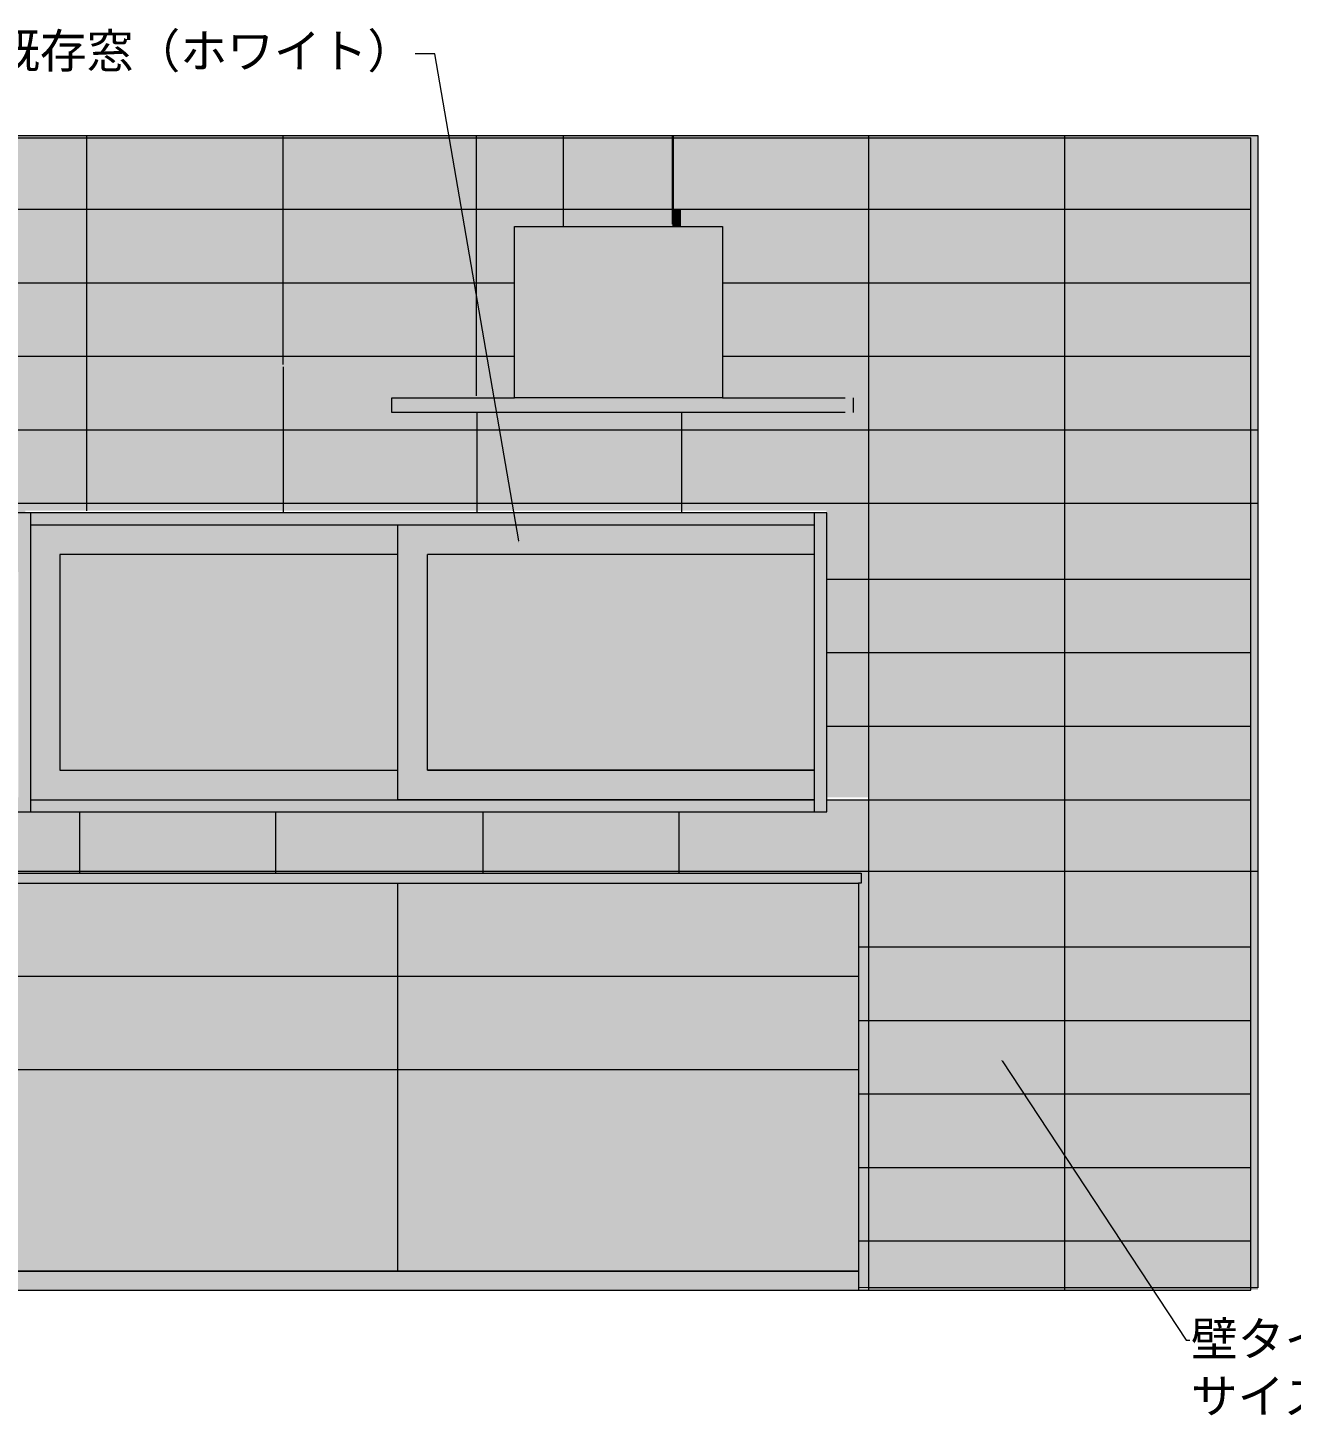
# Model space of a CAD drawing. Header units: millimetres. Extents: x -63086 to 83971, y -129912 to 13382.
# Drawn here: x 22283 to 24861, y -99175 to -96327 of the extents above; entities that cross this region are included whole.
import ezdxf
from ezdxf import colors
from ezdxf.entities.mleader import LeaderData, LeaderLine
from ezdxf.math import Vec2, Vec3

# ---------------------------------------------------------------- set-up
doc = ezdxf.new("R2010")
doc.units = ezdxf.units.MM
doc.layers.get('0').update_dxf_attribs({"lineweight": 0})
for name, color, linetype, lineweight in [('097家具', 7, 'Continuous', 0), ('展開', 7, 'Continuous', 9), ('展開建具用', 250, 'Continuous', 9)]:
    doc.layers.add(name, color=color, linetype=linetype, lineweight=lineweight)
doc.layers.add('文字', color=7, linetype='Continuous')
doc.styles.get("Standard").update_dxf_attribs({"font": 'MS Mincho.ttf'})
doc.dimstyles.new('寸法', dxfattribs={"dimtxt": 70, "dimasz": 25, "dimexe": 1.5, "dimexo": 200, "dimtad": 1, "dimdec": 0, "dimtxsty": 'Standard', "dimblk": 'DOT', "dimcen": 2.5, "dimadec": 0, "dimazin": 0, "dimtfac": 1, "dimtdec": 0, "dimtmove": 0, "dimatfit": 3, "dimfxl": 200, "dimfxlon": 1, "dimarcsym": 0})

# ---------------------------------------------------------------- blocks, each defined once
blk = doc.blocks.new('_Dot')
at = {"color": 0, "linetype": 'ByBlock', "lineweight": -2}
blk.add_line((-0.5, 0), (-1, 0), dxfattribs=at)
at = {"color": 0, "linetype": 'ByBlock', "const_width": 0.5}
blk.add_lwpolyline([(-0.25, 0, 1), (0.25, 0, 1)], format="xyb", close=True, dxfattribs=at)
blk = doc.blocks.new('*D664')
at = {"layer": 'Defpoints', "color": 0, "ltscale": 10, "transparency": 16777216}
for p in [(23980.7, -98051.1), (23978.2, -98901.1), (25124, -98901.1)]:
    blk.add_point(p, dxfattribs=at)
at = {"layer": '展開建具用', "color": 0, "lineweight": -2, "ltscale": 10, "transparency": 16777216}
for p, q in [((24924, -98051.1), (25125.5, -98051.1)), ((25124, -98076.1), (25124, -98876.1)), ((24924, -98901.1), (25125.5, -98901.1))]:
    blk.add_line(p, q, dxfattribs=at)
at = {"layer": '展開建具用', "color": 0, "lineweight": -2, "ltscale": 10, "transparency": 16777216, "xscale": 25, "yscale": 25, "zscale": 25}
for p, rotation in [((25124, -98051.1), 90), ((25124, -98901.1), 270)]:
    blk.add_blockref('_Dot', p, dxfattribs=dict(at, rotation=rotation))
at = {"layer": '展開建具用', "color": 0, "ltscale": 10, "transparency": 16777216, "insert": (25088.3, -98476.1), "char_height": 70, "attachment_point": 5, "rotation": 90}
blk.add_mtext('850', dxfattribs=at)

msp = doc.modelspace()

# ---------------------------------------------------------------- hatches: boundary and pattern name
at = {"layer": '097家具', "ltscale": 10, "true_color": 0x636466, "transparency": 33554687}
h = msp.add_hatch(color=251, dxfattribs=at)
h.dxf.hatch_style = 1
h.set_gradient(color1=(147, 149, 152), color2=(199, 200, 202))
h.paths.add_polyline_path([(23700.7131, -96731.6571), (23275.7131, -96731.6571), (23275.7131, -97081.6571), (23700.7131, -97081.6571)])
h = msp.add_hatch(color=251, dxfattribs=at)
h.dxf.hatch_style = 1
h.set_gradient(color1=(147, 149, 152), color2=(199, 200, 202))
h.paths.add_polyline_path([(23966.7226, -97081.6571), (23700.7131, -97081.6571), (23275.7131, -97081.6571), (23025.7131, -97081.6571), (23025.7131, -97111.6571), (23966.7226, -97111.6571)])
at = {"layer": '展開', "ltscale": 10, "true_color": 0xffffff}
h = msp.add_hatch(color=7, dxfattribs=at)
h.dxf.hatch_style = 1
h.paths.add_polyline_path([(23888.2131, -97841.1137), (23098.2131, -97841.1137), (23098.2131, -97401.1137), (23888.2131, -97401.1137), (23888.2131, -97341.1137), (23038.2131, -97341.1137), (23038.2131, -97901.1137), (23888.2131, -97901.1137)])
h.paths.add_polyline_path([(23038.2131, -97841.1137), (22348.2131, -97841.1137), (22348.2131, -97401.1137), (23038.2131, -97401.1137), (23038.2131, -97341.1137), (22288.2131, -97341.1137), (22288.2131, -97901.1137), (23038.2131, -97901.1137)])
h.paths.add_polyline_path([(23888.2131, -97901.1137), (22288.2131, -97901.1137), (22288.2131, -97926.1137), (23888.2131, -97926.1137)])
h.paths.add_polyline_path([(22288.2131, -97341.1137), (22288.2131, -97316.1137), (22263.2131, -97316.1137), (22263.2131, -97441.1137), (22263.2131, -97926.1137), (22288.2131, -97926.1137), (22288.2131, -97901.1137)])
h.paths.add_polyline_path([(23888.2131, -97316.1137), (22288.2131, -97316.1137), (22288.2131, -97341.1137), (23038.2131, -97341.1137), (23888.2131, -97341.1137)])
h.paths.add_polyline_path([(23913.2131, -97316.1137), (23888.2131, -97316.1137), (23888.2131, -97926.1137), (23913.2131, -97926.1137)])
at = {"layer": '展開', "ltscale": 10}
h = msp.add_hatch(color=256, dxfattribs=at)
h.dxf.hatch_style = 1
h.set_gradient(color1=(122, 175, 223), name='CYLINDER')
h.paths.add_polyline_path([(23038.2131, -97401.1137), (22348.2131, -97401.1137), (22348.2131, -97841.1137), (23038.2131, -97841.1137)])
h = msp.add_hatch(color=256, dxfattribs=at)
h.dxf.hatch_style = 1
h.set_gradient(color1=(122, 175, 223), name='CYLINDER')
h.paths.add_polyline_path([(23888.2131, -97401.1137), (23098.2131, -97401.1137), (23098.2131, -97841.1137), (23888.2131, -97841.1137)])
at = {"layer": '展開建具用', "ltscale": 10, "true_color": 0x636466, "transparency": 33554687}
h = msp.add_hatch(color=251, dxfattribs=at)
h.dxf.hatch_style = 1
h.paths.add_polyline_path([(22402.9618, -96546.5538), (22002.9618, -96546.5538), (22002.9618, -96696.5538), (22145.4618, -96696.5538), (22402.9618, -96696.5538)])
h = msp.add_hatch(color=251, dxfattribs=at)
h.dxf.hatch_style = 1
h.paths.add_polyline_path([(22802.9618, -96546.5538), (22402.9618, -96546.5538), (22402.9618, -96696.5538), (22802.9618, -96696.5538)])
h = msp.add_hatch(color=251, dxfattribs=at)
h.dxf.hatch_style = 1
h.paths.add_polyline_path([(23197.9618, -96546.5538), (22802.9618, -96546.5538), (22802.9618, -96696.5538), (23197.9618, -96696.5538)])
h = msp.add_hatch(color=251, dxfattribs=at)
h.dxf.hatch_style = 1
h.paths.add_polyline_path([(23390.4618, -96546.5538), (23197.9618, -96546.5538), (23197.9618, -96696.5538), (23390.4618, -96696.5538)])
h = msp.add_hatch(color=251, dxfattribs=at)
h.dxf.hatch_style = 1
h.paths.add_polyline_path([(23597.9618, -96546.5538), (23390.4618, -96546.5538), (23390.4618, -96696.5538), (23597.9618, -96696.5538)])
h = msp.add_hatch(color=251, dxfattribs=at)
h.dxf.hatch_style = 1
h.paths.add_polyline_path([(23615.4618, -96546.5538), (23597.9618, -96546.5538), (23597.9618, -96696.5538), (23615.4618, -96696.5538)])
h = msp.add_hatch(color=251, dxfattribs=at)
h.dxf.hatch_style = 1
h.paths.add_polyline_path([(23997.9618, -96546.5538), (23615.4618, -96546.5538), (23615.4618, -96696.5538), (23997.9618, -96696.5538)])
h = msp.add_hatch(color=251, dxfattribs=at)
h.dxf.hatch_style = 1
h.paths.add_polyline_path([(24397.9618, -96546.5538), (23997.9618, -96546.5538), (23997.9618, -96696.5538), (24397.9618, -96696.5538)])
h = msp.add_hatch(color=251, dxfattribs=at)
h.dxf.hatch_style = 1
h.paths.add_polyline_path([(24792.9618, -96546.5538), (24397.9618, -96546.5538), (24397.9618, -96696.5538), (24792.9618, -96696.5538)])
h = msp.add_hatch(color=251, dxfattribs=at)
h.dxf.hatch_style = 1
h.paths.add_polyline_path([(22402.9618, -96696.5538), (22145.4618, -96696.5538), (22002.9618, -96696.5538), (22002.9618, -96846.5538), (22160.4618, -96846.5538), (22402.9618, -96846.5538)])
h = msp.add_hatch(color=251, dxfattribs=at)
h.dxf.hatch_style = 1
h.paths.add_polyline_path([(22802.9618, -96696.5538), (22402.9618, -96696.5538), (22402.9618, -96846.5538), (22802.9618, -96846.5538)])
h = msp.add_hatch(color=251, dxfattribs=at)
h.dxf.hatch_style = 1
h.paths.add_polyline_path([(23197.9618, -96696.5538), (22802.9618, -96696.5538), (22802.9618, -96846.5538), (23197.9618, -96846.5538)])
h = msp.add_hatch(color=251, dxfattribs=at)
h.dxf.hatch_style = 1
h.paths.add_polyline_path([(23390.4618, -96696.5538), (23197.9618, -96696.5538), (23197.9618, -96846.5538), (23274.6608, -96846.5538), (23274.6608, -96731.6571), (23390.4618, -96731.6571)])
h = msp.add_hatch(color=251, dxfattribs=at)
h.dxf.hatch_style = 1
h.paths.add_polyline_path([(23597.9618, -96696.5538), (23390.4618, -96696.5538), (23390.4618, -96731.6571), (23597.9618, -96731.6571)])
h = msp.add_hatch(color=251, dxfattribs=at)
h.dxf.hatch_style = 1
h.paths.add_polyline_path([(23615.4618, -96696.5538), (23597.9618, -96696.5538), (23597.9618, -96731.6571), (23615.4618, -96731.6571)])
h = msp.add_hatch(color=251, dxfattribs=at)
h.dxf.hatch_style = 1
h.paths.add_polyline_path([(23997.9618, -96696.5538), (23615.4618, -96696.5538), (23615.4618, -96731.6571), (23699.6608, -96731.6571), (23699.6608, -96846.5538), (23997.9618, -96846.5538)])
h = msp.add_hatch(color=251, dxfattribs=at)
h.dxf.hatch_style = 1
h.paths.add_polyline_path([(24397.9618, -96696.5538), (23997.9618, -96696.5538), (23997.9618, -96846.5538), (24397.9618, -96846.5538)])
h = msp.add_hatch(color=251, dxfattribs=at)
h.dxf.hatch_style = 1
h.paths.add_polyline_path([(24792.9618, -96696.5538), (24397.9618, -96696.5538), (24397.9618, -96846.5538), (24792.9618, -96846.5538)])
h = msp.add_hatch(color=251, dxfattribs=at)
h.dxf.hatch_style = 1
h.paths.add_polyline_path([(22402.9618, -96846.5538), (22160.4618, -96846.5538), (22002.9618, -96846.5538), (22002.9618, -96996.5538), (22160.4618, -96996.5538), (22402.9618, -96996.5538)])
h = msp.add_hatch(color=251, dxfattribs=at)
h.dxf.hatch_style = 1
h.paths.add_polyline_path([(22802.9618, -96846.5538), (22402.9618, -96846.5538), (22402.9618, -96996.5538), (22802.9618, -96996.5538)])
h = msp.add_hatch(color=251, dxfattribs=at)
h.dxf.hatch_style = 1
h.paths.add_polyline_path([(23197.9618, -96846.5538), (22802.9618, -96846.5538), (22802.9618, -96996.5538), (23197.9618, -96996.5538)])
h = msp.add_hatch(color=251, dxfattribs=at)
h.dxf.hatch_style = 1
h.paths.add_polyline_path([(23274.6608, -96846.5538), (23197.9618, -96846.5538), (23197.9618, -96996.5538), (23274.6608, -96996.5538)])
h = msp.add_hatch(color=251, dxfattribs=at)
h.dxf.hatch_style = 1
h.paths.add_polyline_path([(23997.9618, -96846.5538), (23699.6608, -96846.5538), (23699.6608, -96996.5538), (23997.9618, -96996.5538)])
h = msp.add_hatch(color=251, dxfattribs=at)
h.dxf.hatch_style = 1
h.paths.add_polyline_path([(24397.9618, -96846.5538), (23997.9618, -96846.5538), (23997.9618, -96996.5538), (24397.9618, -96996.5538)])
h = msp.add_hatch(color=251, dxfattribs=at)
h.dxf.hatch_style = 1
h.paths.add_polyline_path([(24792.9618, -96846.5538), (24397.9618, -96846.5538), (24397.9618, -96996.5538), (24792.9618, -96996.5538)])
h = msp.add_hatch(color=251, dxfattribs=at)
h.dxf.hatch_style = 1
h.paths.add_polyline_path([(22402.9618, -96996.5538), (22160.4618, -96996.5538), (22002.9618, -96996.5538), (22002.9618, -97146.5538), (22402.9618, -97146.5538)])
h = msp.add_hatch(color=251, dxfattribs=at)
h.dxf.hatch_style = 1
h.paths.add_polyline_path([(22802.9618, -97013.3651), (22802.9618, -96996.5538), (22402.9618, -96996.5538), (22402.9618, -97146.5538), (22802.9618, -97146.5538)])
h = msp.add_hatch(color=251, dxfattribs=at)
h.dxf.hatch_style = 1
h.paths.add_polyline_path([(23197.9618, -97107.0973), (23024.6608, -97107.0973), (23024.6608, -97081.6571), (23197.9618, -97081.6571), (23197.9618, -96996.5538), (22802.9618, -96996.5538), (22802.9618, -97013.3651), (22802.9618, -97146.5538), (23197.9618, -97146.5538)])
h = msp.add_hatch(color=251, dxfattribs=at)
h.dxf.hatch_style = 1
h.paths.add_polyline_path([(23274.6608, -96996.5538), (23197.9618, -96996.5538), (23197.9618, -97081.6571), (23274.6608, -97081.6571)])
h = msp.add_hatch(color=251, dxfattribs=at)
h.dxf.hatch_style = 1
h.paths.add_polyline_path([(23997.9618, -96996.5538), (23699.6608, -96996.5538), (23699.6608, -97081.6571), (23965.4618, -97081.6571), (23965.4618, -97107.0973), (23597.9618, -97107.0973), (23597.9618, -97146.5538), (23997.9618, -97146.5538)])
h = msp.add_hatch(color=251, dxfattribs=at)
h.dxf.hatch_style = 1
h.paths.add_polyline_path([(24397.9618, -96996.5538), (23997.9618, -96996.5538), (23997.9618, -97146.5538), (24397.9618, -97146.5538)])
h = msp.add_hatch(color=251, dxfattribs=at)
h.dxf.hatch_style = 1
h.paths.add_polyline_path([(24792.9618, -96996.5538), (24397.9618, -96996.5538), (24397.9618, -97146.5538), (24792.9618, -97146.5538)])
h = msp.add_hatch(color=251, dxfattribs=at)
h.dxf.hatch_style = 1
h.paths.add_polyline_path([(23597.9618, -97107.0973), (23197.9618, -97107.0973), (23197.9618, -97146.5538), (23597.9618, -97146.5538)])
h = msp.add_hatch(color=251, dxfattribs=at)
h.dxf.hatch_style = 1
h.paths.add_polyline_path([(22402.9618, -97146.5538), (22002.9618, -97146.5538), (22002.9618, -97296.5538), (22402.9618, -97296.5538)])
h = msp.add_hatch(color=251, dxfattribs=at)
h.dxf.hatch_style = 1
h.paths.add_polyline_path([(22802.9618, -97146.5538), (22402.9618, -97146.5538), (22402.9618, -97296.5538), (22802.9618, -97296.5538)])
h = msp.add_hatch(color=251, dxfattribs=at)
h.dxf.hatch_style = 1
h.paths.add_polyline_path([(23197.9618, -97146.5538), (22802.9618, -97146.5538), (22802.9618, -97296.5538), (23197.9618, -97296.5538)])
h = msp.add_hatch(color=251, dxfattribs=at)
h.dxf.hatch_style = 1
h.paths.add_polyline_path([(23597.9618, -97146.5538), (23197.9618, -97146.5538), (23197.9618, -97296.5538), (23597.9618, -97296.5538)])
h = msp.add_hatch(color=251, dxfattribs=at)
h.dxf.hatch_style = 1
h.paths.add_polyline_path([(23997.9618, -97146.5538), (23597.9618, -97146.5538), (23597.9618, -97296.5538), (23997.9618, -97296.5538)])
h = msp.add_hatch(color=251, dxfattribs=at)
h.dxf.hatch_style = 1
h.paths.add_polyline_path([(24397.9618, -97146.5538), (23997.9618, -97146.5538), (23997.9618, -97296.5538), (24397.9618, -97296.5538)])
h = msp.add_hatch(color=251, dxfattribs=at)
h.dxf.hatch_style = 1
h.paths.add_polyline_path([(24792.9618, -97146.5538), (24397.9618, -97146.5538), (24397.9618, -97296.5538), (24792.9618, -97296.5538)])
h = msp.add_hatch(color=251, dxfattribs=at)
h.dxf.hatch_style = 1
h.paths.add_polyline_path([(22277.9618, -97311.5538), (22402.9618, -97311.5538), (22402.9618, -97296.5538), (22002.9618, -97296.5538), (22002.9618, -97436.5538), (22277.9618, -97436.5538)])
h = msp.add_hatch(color=251, dxfattribs=at)
h.dxf.hatch_style = 1
h.paths.add_polyline_path([(22802.9618, -97296.5538), (22402.9618, -97296.5538), (22402.9618, -97311.5538), (22802.9618, -97311.5538)])
h = msp.add_hatch(color=251, dxfattribs=at)
h.dxf.hatch_style = 1
h.paths.add_polyline_path([(23197.9618, -97296.5538), (22802.9618, -97296.5538), (22802.9618, -97311.5538), (23197.9618, -97311.5538)])
h = msp.add_hatch(color=251, dxfattribs=at)
h.dxf.hatch_style = 1
h.paths.add_polyline_path([(23597.9618, -97296.5538), (23197.9618, -97296.5538), (23197.9618, -97311.5538), (23597.9618, -97311.5538)])
h = msp.add_hatch(color=251, dxfattribs=at)
h.dxf.hatch_style = 1
h.paths.add_polyline_path([(23997.9618, -97296.5538), (23597.9618, -97296.5538), (23597.9618, -97311.5538), (23912.1608, -97311.5538), (23912.1608, -97446.5538), (23997.9618, -97446.5538)])
h = msp.add_hatch(color=251, dxfattribs=at)
h.dxf.hatch_style = 1
h.paths.add_polyline_path([(24397.9618, -97296.5538), (23997.9618, -97296.5538), (23997.9618, -97446.5538), (24397.9618, -97446.5538)])
h = msp.add_hatch(color=251, dxfattribs=at)
h.dxf.hatch_style = 1
h.paths.add_polyline_path([(24792.9618, -97296.5538), (24397.9618, -97296.5538), (24397.9618, -97446.5538), (24792.9618, -97446.5538)])
h = msp.add_hatch(color=251, dxfattribs=at)
h.dxf.hatch_style = 1
h.paths.add_polyline_path([(23997.9618, -97446.5538), (23912.1608, -97446.5538), (23912.1608, -97596.5538), (23997.9618, -97596.5538)])
h = msp.add_hatch(color=251, dxfattribs=at)
h.dxf.hatch_style = 1
h.paths.add_polyline_path([(24397.9618, -97446.5538), (23997.9618, -97446.5538), (23997.9618, -97596.5538), (24397.9618, -97596.5538)])
h = msp.add_hatch(color=251, dxfattribs=at)
h.dxf.hatch_style = 1
h.paths.add_polyline_path([(24792.9618, -97446.5538), (24397.9618, -97446.5538), (24397.9618, -97596.5538), (24792.9618, -97596.5538)])
h = msp.add_hatch(color=251, dxfattribs=at)
h.dxf.hatch_style = 1
h.paths.add_polyline_path([(23997.9618, -97596.5538), (23912.1608, -97596.5538), (23912.1608, -97746.5538), (23997.9618, -97746.5538)])
h = msp.add_hatch(color=251, dxfattribs=at)
h.dxf.hatch_style = 1
h.paths.add_polyline_path([(24397.9618, -97596.5538), (23997.9618, -97596.5538), (23997.9618, -97746.5538), (24397.9618, -97746.5538)])
h = msp.add_hatch(color=251, dxfattribs=at)
h.dxf.hatch_style = 1
h.paths.add_polyline_path([(24792.9618, -97596.5538), (24397.9618, -97596.5538), (24397.9618, -97746.5538), (24792.9618, -97746.5538)])
h = msp.add_hatch(color=251, dxfattribs=at)
h.dxf.hatch_style = 1
h.paths.add_polyline_path([(23997.9618, -97746.5538), (23912.1608, -97746.5538), (23912.1608, -97896.5538), (23997.9618, -97896.5538)])
h = msp.add_hatch(color=251, dxfattribs=at)
h.dxf.hatch_style = 1
h.paths.add_polyline_path([(24397.9618, -97746.5538), (23997.9618, -97746.5538), (23997.9618, -97896.5538), (24397.9618, -97896.5538)])
h = msp.add_hatch(color=251, dxfattribs=at)
h.dxf.hatch_style = 1
h.paths.add_polyline_path([(24792.9618, -97746.5538), (24397.9618, -97746.5538), (24397.9618, -97896.5538), (24792.9618, -97896.5538)])
h = msp.add_hatch(color=251, dxfattribs=at)
h.dxf.hatch_style = 1
h.paths.add_polyline_path([(21588.2131, -97896.5538), (21202.9618, -97896.5538), (21202.9618, -98046.5538), (21588.2131, -98046.5538)])
h.paths.add_polyline_path([(21988.2131, -97896.5538), (21588.2131, -97896.5538), (21588.2131, -98046.5538), (21988.2131, -98046.5538)])
h.paths.add_polyline_path([(22388.2131, -97926.1137), (22263.2131, -97926.1137), (22263.2131, -97896.5538), (21988.2131, -97896.5538), (21988.2131, -98046.5538), (22388.2131, -98046.5538)])
h.paths.add_polyline_path([(22788.2131, -97926.1137), (22388.2131, -97926.1137), (22388.2131, -98046.5538), (22788.2131, -98046.5538)])
h.paths.add_polyline_path([(23211.0873, -97926.1137), (22788.2131, -97926.1137), (22788.2131, -98046.5538), (23211.0873, -98046.5538)])
h.paths.add_polyline_path([(23611.0873, -97926.1137), (23211.0873, -97926.1137), (23211.0873, -98046.5538), (23611.0873, -98046.5538)])
h.paths.add_polyline_path([(23997.9618, -97901.1137), (23913.2131, -97901.1137), (23913.2131, -97926.1137), (23611.0873, -97926.1137), (23611.0873, -98046.5538), (23997.9618, -98046.5538)])
h.paths.add_polyline_path([(23997.9618, -98046.5538), (23611.0873, -98046.5538), (23611.0873, -98051.1137), (23978.2131, -98051.1137), (23983.2131, -98051.1137), (23983.2131, -98071.1137), (23978.2131, -98071.1137), (23978.2131, -98201.1137), (23997.9618, -98201.1137)])
h.paths.add_polyline_path([(24397.9618, -98046.5538), (23997.9618, -98046.5538), (23997.9618, -98201.1137), (24397.9618, -98201.1137)])
h.paths.add_polyline_path([(23611.0873, -98046.5538), (23211.0873, -98046.5538), (23211.0873, -98051.1137), (23611.0873, -98051.1137)])
h.paths.add_polyline_path([(23211.0873, -98046.5538), (22788.2131, -98046.5538), (22788.2131, -98051.1137), (23211.0873, -98051.1137)])
h.paths.add_polyline_path([(22788.2131, -98046.5538), (22388.2131, -98046.5538), (22388.2131, -98051.1137), (22788.2131, -98051.1137)])
h.paths.add_polyline_path([(22388.2131, -98046.5538), (21988.2131, -98046.5538), (21988.2131, -98051.1137), (22388.2131, -98051.1137)])
h = msp.add_hatch(color=251, dxfattribs=at)
h.dxf.hatch_style = 1
h.paths.add_polyline_path([(24397.9618, -97896.5538), (23997.9618, -97896.5538), (23997.9618, -98046.5538), (24397.9618, -98046.5538)])
h = msp.add_hatch(color=251, dxfattribs=at)
h.dxf.hatch_style = 1
h.paths.add_polyline_path([(24792.9618, -97896.5538), (24397.9618, -97896.5538), (24397.9618, -98046.5538), (24792.9618, -98046.5538)])
at = {"layer": '展開建具用', "ltscale": 10, "true_color": 0xfafafa, "transparency": 33554687}
h = msp.add_hatch(color=7, dxfattribs=at)
h.dxf.hatch_style = 1
h.paths.add_polyline_path([(21988.2131, -98051.1137), (21238.2131, -98051.1137), (21233.2131, -98051.1137), (21233.2131, -98071.1137), (21238.2131, -98071.1137), (21988.2131, -98071.1137)])
h.paths.add_polyline_path([(22388.2131, -98051.1137), (21988.2131, -98051.1137), (21988.2131, -98071.1137), (22388.2131, -98071.1137)])
h.paths.add_polyline_path([(22788.2131, -98051.1137), (22388.2131, -98051.1137), (22388.2131, -98071.1137), (22788.2131, -98071.1137)])
h.paths.add_polyline_path([(23611.0873, -98051.1137), (23211.0873, -98051.1137), (23211.0873, -98071.1137), (23611.0873, -98071.1137)])
h.paths.add_polyline_path([(23983.2131, -98051.1137), (23978.2131, -98051.1137), (23611.0873, -98051.1137), (23611.0873, -98071.1137), (23978.2131, -98071.1137), (23983.2131, -98071.1137)])
h = msp.add_hatch(color=7, dxfattribs=at)
h.dxf.hatch_style = 1
h.paths.add_polyline_path([(22138.2131, -98071.1137), (21238.2131, -98071.1137), (21238.2131, -98261.1137), (22138.2131, -98261.1137)])
h.paths.add_polyline_path([(23038.2131, -98071.1137), (22138.2131, -98071.1137), (22138.2131, -98261.1137), (23038.2131, -98261.1137)])
h.paths.add_polyline_path([(23978.2131, -98071.1137), (23038.2131, -98071.1137), (23038.2131, -98261.1137), (23978.2131, -98261.1137)])
h.paths.add_polyline_path([(23978.2131, -98261.1137), (23038.2131, -98261.1137), (23038.2131, -98451.1137), (23978.2131, -98451.1137)])
h.paths.add_polyline_path([(23038.2131, -98261.1137), (22138.2131, -98261.1137), (22138.2131, -98451.1137), (23038.2131, -98451.1137)])
h.paths.add_polyline_path([(22138.2131, -98261.1137), (21238.2131, -98261.1137), (21238.2131, -98451.1137), (22138.2131, -98451.1137)])
h.paths.add_polyline_path([(22032.8464, -98451.1137), (21238.2131, -98451.1137), (21238.2131, -98862.7992), (21863.743, -98862.7992)])
h.paths.add_polyline_path([(23038.2131, -98451.1137), (22138.2131, -98451.1137), (22138.2131, -98862.7992), (23038.2131, -98862.7992)])
h.paths.add_polyline_path([(23978.2131, -98451.1137), (23038.2131, -98451.1137), (23038.2131, -98862.7992), (23978.2131, -98862.7992)])
h.paths.add_polyline_path([(22138.2131, -98451.1137), (22032.8464, -98451.1137), (21863.743, -98862.7992), (22138.2131, -98862.7992)])
h = msp.add_hatch(color=7, dxfattribs=at)
h.dxf.hatch_style = 1
h.paths.add_polyline_path([(23211.0873, -98051.1137), (22788.2131, -98051.1137), (22788.2131, -98071.1137), (23211.0873, -98071.1137)])
at = {"layer": '展開建具用', "ltscale": 10, "true_color": 0x636466, "transparency": 33554687}
h = msp.add_hatch(color=251, dxfattribs=at)
h.dxf.hatch_style = 1
h.paths.add_polyline_path([(24792.9618, -98046.5538), (24397.9618, -98046.5538), (24397.9618, -98196.5538), (24792.9618, -98196.5538)])
h = msp.add_hatch(color=251, dxfattribs=at)
h.dxf.hatch_style = 1
h.paths.add_polyline_path([(24397.9618, -98196.5538), (23977.1608, -98196.5538), (23977.1608, -98346.5538), (24397.9618, -98346.5538)])
h = msp.add_hatch(color=251, dxfattribs=at)
h.dxf.hatch_style = 1
h.paths.add_polyline_path([(24792.9618, -98196.5538), (24397.9618, -98196.5538), (24397.9618, -98346.5538), (24792.9618, -98346.5538)])
h = msp.add_hatch(color=251, dxfattribs=at)
h.dxf.hatch_style = 1
h.paths.add_polyline_path([(24397.9618, -98346.5538), (23977.1608, -98346.5538), (23977.1608, -98496.5538), (24397.9618, -98496.5538)])
h = msp.add_hatch(color=251, dxfattribs=at)
h.dxf.hatch_style = 1
h.paths.add_polyline_path([(24792.9618, -98346.5538), (24397.9618, -98346.5538), (24397.9618, -98496.5538), (24792.9618, -98496.5538)])
h = msp.add_hatch(color=251, dxfattribs=at)
h.dxf.hatch_style = 1
h.paths.add_polyline_path([(24397.9618, -98496.5538), (23977.1608, -98496.5538), (23977.1608, -98646.5538), (24397.9618, -98646.5538)])
h = msp.add_hatch(color=251, dxfattribs=at)
h.dxf.hatch_style = 1
h.paths.add_polyline_path([(24792.9618, -98496.5538), (24397.9618, -98496.5538), (24397.9618, -98646.5538), (24792.9618, -98646.5538)])
h = msp.add_hatch(color=251, dxfattribs=at)
h.dxf.hatch_style = 1
h.paths.add_polyline_path([(24397.9618, -98646.5538), (23977.1608, -98646.5538), (23977.1608, -98796.5538), (24397.9618, -98796.5538)])
h = msp.add_hatch(color=251, dxfattribs=at)
h.dxf.hatch_style = 1
h.paths.add_polyline_path([(24792.9618, -98646.5538), (24397.9618, -98646.5538), (24397.9618, -98796.5538), (24792.9618, -98796.5538)])
h = msp.add_hatch(color=251, dxfattribs=at)
h.dxf.hatch_style = 1
h.paths.add_polyline_path([(24397.9618, -98796.5538), (23978.2131, -98796.5538), (23978.2131, -98901.1137), (24397.9618, -98901.1137)])
h = msp.add_hatch(color=251, dxfattribs=at)
h.dxf.hatch_style = 1
h.paths.add_polyline_path([(24792.9618, -98796.5538), (24397.9618, -98796.5538), (24397.9618, -98901.1137), (24792.9618, -98901.1137)])
at = {"layer": '展開建具用', "ltscale": 10, "true_color": 0xfafafa, "transparency": 33554687}
h = msp.add_hatch(color=7, dxfattribs=at)
h.dxf.hatch_style = 1
h.paths.add_polyline_path([(23978.2131, -98862.7992), (21863.743, -98862.7992), (21848.005, -98901.1137), (23978.2131, -98901.1137)])
h.paths.add_polyline_path([(21863.743, -98862.7992), (21238.2131, -98862.7992), (21238.2131, -98896.5538), (21238.2131, -98901.1137), (21848.005, -98901.1137)])

# ---------------------------------------------------------------- linework, layer by layer
at = {"layer": '展開建具用', "ltscale": 10}
for p, q in [((20788.2131, -96551.1137), (24778.2131, -96551.1137)), ((22402.9618, -96546.5538), (22402.9618, -97311.5538)), ((22802.9618, -96546.5538), (22802.9618, -97013.3651)), ((23197.9618, -96546.5538), (23197.9618, -97077.0973)), ((23375.7131, -96731.6571), (23375.7131, -96546.5136)), ((23597.9618, -96546.5538), (23597.9618, -96727.0973)), ((23600.7131, -96731.6571), (23600.7131, -96546.5136)), ((23997.9618, -96546.5538), (23997.9618, -98896.5538)), ((24397.9618, -96546.5538), (24397.9618, -98896.5538)), ((24778.2131, -98901.1137), (24778.2131, -96551.1137)), ((22130.7131, -96696.5538), (22788.2131, -96696.5538)), ((22788.2131, -96696.5538), (24778.2131, -96696.5538)), ((23275.7131, -96731.6571), (23700.7131, -96731.6571)), ((23275.7131, -97081.6571), (23275.7131, -96731.6571)), ((23275.7131, -96731.6571), (23375.7131, -96731.6571)), ((23700.7131, -96731.6571), (23700.7131, -97081.6571)), ((22145.7131, -96846.5538), (22788.2131, -96846.5538)), ((22788.2131, -96846.5538), (23275.7131, -96846.5538)), ((23700.7131, -96846.5538), (24778.2131, -96846.5538)), ((22145.7131, -96996.5538), (22788.2131, -96996.5538)), ((22788.2131, -96996.5538), (23275.7131, -96996.5538)), ((22804.0141, -97017.9249), (22804.0141, -97316.1137)), ((23700.7131, -96996.5538), (24778.2131, -96996.5538)), ((23025.7131, -97111.6571), (23025.7131, -97081.6571)), ((23025.7131, -97081.6571), (23275.7131, -97081.6571)), ((23700.7131, -97081.6571), (23275.7131, -97081.6571)), ((23700.7131, -97081.6571), (23950.7131, -97081.6571)), ((23966.7226, -97081.6571), (23966.7226, -97111.6571)), ((23950.7131, -97111.6571), (23025.7131, -97111.6571)), ((23199.0141, -97111.6571), (23199.0141, -97316.1137)), ((23616.9361, -97111.6571), (23616.9361, -97316.1137)), ((20802.9618, -97146.5538), (24792.9618, -97146.5538)), ((20802.9618, -97296.5538), (24792.9618, -97296.5538)), ((23913.2131, -97316.1137), (22263.2131, -97316.1137)), ((22288.2131, -97316.1137), (22288.2131, -97926.1137)), ((23888.2131, -97926.1137), (23888.2131, -97316.1137)), ((23913.2131, -97926.1137), (23913.2131, -97316.1137)), ((23888.2131, -97341.1137), (22288.2131, -97341.1137)), ((23038.2131, -97901.1137), (23038.2131, -97341.1137)), ((22348.2131, -97401.1137), (22348.2131, -97841.1137)), ((23038.2131, -97401.1137), (22348.2131, -97401.1137)), ((23888.2131, -97401.1137), (23098.2131, -97401.1137)), ((23098.2131, -97841.1137), (23098.2131, -97401.1137)), ((23913.2131, -97451.1137), (24778.2131, -97451.1137)), ((23913.2131, -97601.1137), (24778.2131, -97601.1137)), ((23913.2131, -97751.1137), (24778.2131, -97751.1137)), ((22348.2131, -97841.1137), (23038.2131, -97841.1137)), ((23098.2131, -97841.1137), (23888.2131, -97841.1137)), ((23888.2131, -97841.1137), (23098.2131, -97841.1137)), ((22288.2131, -97901.1137), (23888.2131, -97901.1137)), ((22288.2131, -97901.1137), (23888.2131, -97901.1137)), ((23888.2131, -97901.1137), (23038.2131, -97901.1137)), ((23913.2131, -97901.1137), (24778.2131, -97901.1137)), ((22263.2131, -97926.1137), (23913.2131, -97926.1137)), ((22388.2131, -97926.1137), (22388.2131, -98051.1137)), ((22788.2131, -97926.1137), (22788.2131, -98051.1137)), ((23211.0873, -97926.1137), (23211.0873, -98051.1137)), ((23611.0873, -97926.1137), (23611.0873, -98051.1137)), ((21202.9618, -98046.5538), (24397.9618, -98046.5538)), ((21238.2131, -98051.1137), (23978.2131, -98051.1137)), ((21238.2131, -98071.1137), (23978.2131, -98071.1137)), ((21588.2131, -98046.5538), (24792.9618, -98046.5538)), ((23038.2131, -98862.7992), (23038.2131, -98071.1137)), ((23978.2131, -98051.1137), (23983.2131, -98051.1137)), ((23978.2131, -98071.1137), (23978.2131, -98901.1137)), ((23983.2131, -98071.1137), (23978.2131, -98071.1137)), ((23983.2131, -98051.1137), (23983.2131, -98071.1137)), ((23978.2131, -98201.1137), (24778.2131, -98201.1137)), ((21238.2131, -98261.1137), (23978.2131, -98261.1137)), ((23978.2131, -98351.1137), (24778.2131, -98351.1137)), ((21238.2131, -98451.1137), (23978.2131, -98451.1137)), ((23978.2131, -98501.1137), (24778.2131, -98501.1137)), ((23978.2131, -98651.1137), (24778.2131, -98651.1137)), ((23978.2131, -98801.1137), (24778.2131, -98801.1137)), ((23978.2131, -98862.7992), (21238.2131, -98862.7992)), ((22138.2131, -98862.7992), (23978.2131, -98862.7992)), ((23978.386, -98901.1137), (23978.386, -98896.2874)), ((23997.9618, -98896.5538), (23978.386, -98896.2874)), ((23997.9618, -98896.5538), (23997.9618, -98901.1137)), ((24397.9618, -98896.5538), (24397.9618, -98901.1137)), ((20788.2131, -98901.1137), (24778.2131, -98901.1137)), ((21252.78, -98901.1137), (23978.386, -98901.1137)), ((23978.2131, -98901.1137), (24778.2131, -98901.1137))]:
    msp.add_line(p, q, dxfattribs=at)
msp.add_lwpolyline([(21238.2131, -98896.5538), (20802.9618, -98896.5538), (20802.9618, -96546.5538), (24792.9618, -96546.5538), (24792.9618, -98896.5538), (23997.9618, -98896.5538)], dxfattribs=at)

# ---------------------------------------------------------------- dimensions: what is measured, and where the dimension line sits
dim = msp.add_linear_dim(base=(25123.9639, -98901.1137), p1=(23980.7131, -98051.1137), p2=(23978.2131, -98901.1137), angle=90, dimstyle='寸法', dxfattribs=at)
dim.commit()
dim.dimension.update_dxf_attribs({"geometry": '*D664', "text_midpoint": (25088.3389, -98476.1137)})

# ---------------------------------------------------------------- leaders
at = {"layer": '文字', "ltscale": 10}
ml = msp.add_multileader_mtext('Standard', dxfattribs=at)
ml.set_content('既存窓（ホワイト）', color=256)
ml.set_leader_properties(lineweight=0)
ml.build(insert=Vec2(0, 0))
ctx = ml.context
ctx.base_point, ctx.char_height, ctx.plane_origin = Vec3(22222.9773, -96379.853), 70, Vec3(21817.0066, -97031.8083)
ctx.text_align_type = 2
notes = []
notes.append((ctx, [(1, (1, 1, 0), (23113.1803, -96379.853), (-1, 0), 39.803, [(0, [(23285.1531, -97377.1147)], 0, [])])]))
ctx.mtext.insert, ctx.mtext.width, ctx.mtext.alignment, ctx.mtext.flow_direction = Vec3(23071.3773, -96338.653), 908.671709, 3, 5
ml = msp.add_multileader_mtext('Standard', dxfattribs=at)
ml.set_content('壁タイル張り(名古屋モザイクタイル：XCV-3240)\\Pサイズ：300×600', color=256)
ml.set_leader_properties(lineweight=0)
ml.build(insert=Vec2(0, 0))
ctx = ml.context
ctx.base_point, ctx.char_height, ctx.plane_origin = Vec3(24654.2182, -99003.6012), 70, Vec3(24924.3196, -99680.4774)
notes.append((ctx, [(1, (1, 1, 0), (24646.2182, -99003.6012), (1, 0), 8, [(0, [(24268.6342, -98430.6731)], 0, [])])]))
ctx.mtext.insert, ctx.mtext.width, ctx.mtext.flow_direction = Vec3(24656.2182, -98965.8012), 2563.045009, 5
for ctx, leaders in notes:
    for number, flags, end, landing, length, lines in leaders:
        leader = LeaderData()
        leader.index, (leader.has_last_leader_line, leader.has_dogleg_vector, leader.attachment_direction) = number, flags
        leader.last_leader_point, leader.dogleg_vector, leader.dogleg_length = Vec3(end), Vec3(landing), length
        for number, points, colour, breaks in lines:
            line = LeaderLine()
            line.index, line.vertices, line.color, line.breaks = number, Vec3.list(points), colors.encode_raw_color(colour), breaks
            leader.lines.append(line)
        ctx.leaders.append(leader)

doc.saveas('drawing.dxf')
